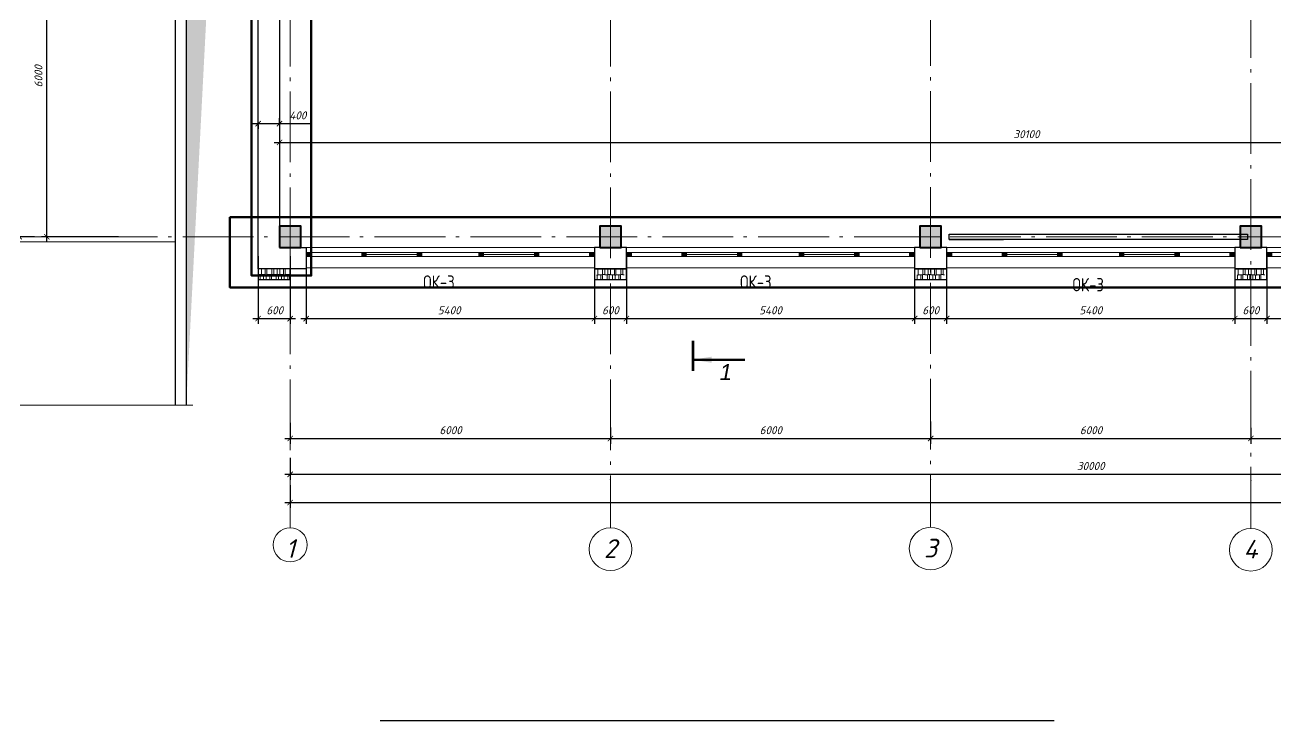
# Model space of a CAD drawing. Header units: millimetres. Extents: x -6419137 to 687965, y -598396 to 179722.
# Drawn here: x 171450 to 194889, y -1686 to 11350 of the extents above; entities that cross this region are included whole.
import ezdxf
from ezdxf.enums import TextEntityAlignment as Align

# ---------------------------------------------------------------- set-up
doc = ezdxf.new("R2010")
doc.units = ezdxf.units.MM
doc.header["$MEASUREMENT"] = 0
doc.linetypes.add('Double Dashed', pattern=[1797.222233, 1325, -211.666656, 63.333344, -197.222233])
doc.linetypes.add('штриховаяX2', pattern=[38.1, 25.4, -12.7])
for name, color, linetype in [('колонны', 7, 'Continuous'), ('Окна ArchiCAD', 7, 'Continuous'), ('оси', 7, 'Continuous'), ('размеры', 7, 'Continuous'), ('размеры внутр', 7, 'Continuous'), ('стены внутр', 7, 'Continuous'), ('стены наруж', 7, 'Continuous'), ('чертеж', 7, 'Continuous')]:
    doc.layers.add(name, color=color, linetype=linetype)
for name, color, linetype, lineweight in [('колонны_Ном._пера__94', 252, 'Continuous', 5), ('колонны_Ном._пера__99', 7, 'Continuous', 40), ('марки окон дверей_Ном._пера__96', 7, 'Continuous', 5), ('Окна ArchiCAD_Ном._пера__96', 7, 'Continuous', 5), ('оси_Ном._пера__96', 7, 'Continuous', 5), ('оси_Ном._пера__97', 7, 'Continuous', 20), ('разрезы_Ном._пера__100', 7, 'Continuous', 50), ('разрезы_Ном._пера__97', 7, 'Continuous', 20), ('чертеж_Ном._пера__91', 250, 'Continuous', 5), ('штриховка_Ном._пера__95', 251, 'Continuous', 5)]:
    doc.layers.add(name, color=color, linetype=linetype, lineweight=lineweight)
doc.layers.add('Конструкции', color=7, linetype='Continuous', lineweight=5, true_color=0x0000e6)
doc.styles.get("Standard").update_dxf_attribs({"font": 'isocpeui.ttf'})
doc.styles.add('СГЕНЕРИР_СТИЛЬ_2', font='gost_2_304-81_type.ttf')
doc.styles.add('СГЕНЕРИР_СТИЛЬ_3', font='CS_Gost2304.shx')
doc.styles.add('СГЕНЕРИР_СТИЛЬ_5', font='CS_Gost2304.shx')
doc.styles.add('СГЕНЕРИР_СТИЛЬ_7', font='ariali.ttf')
doc.dimstyles.get("Standard").update_dxf_attribs({"dimtxt": 150, "dimasz": 100, "dimexe": 100, "dimexo": 100, "dimgap": 80, "dimtad": 1, "dimtoh": 1, "dimdec": 0, "dimzin": 0, "dimdsep": 46, "dimtxsty": 'Standard', "dimblk": 'ARCHTICK', "dimblk2": 'ARCHTICK', "dimcen": 0.09, "dimdle": 100, "dimadec": 0, "dimazin": 0, "dimtfac": 1, "dimtdec": 0, "dimtofl": 0, "dimtmove": 0, "dimatfit": 3, "dimfxl": 1, "dimtolj": 1, "dimtzin": 0, "dimarcsym": 0})

# ---------------------------------------------------------------- blocks, each defined once
blk = doc.blocks.new('Окно 16_5')
at = {"layer": 'Окна ArchiCAD_Ном._пера__96', "linetype": 'Continuous'}
for points in [[(-2670, -43), (-2575, -43), (-2575, 27), (-2670, 27)], [(-1630, -43), (-1535, -43), (-1535, 27), (-1630, 27)], [(-591, -43), (-496, -43), (-496, 27), (-591, 27)], [(651, -43), (556, -43), (556, 27), (651, 27)], [(1690, -43), (1595, -43), (1595, 27), (1690, 27)], [(2730, 27), (2635, 27), (2635, -43), (2730, -43)]]:
    blk.add_hatch(color=140, dxfattribs=at).paths.add_polyline_path(points)
at = {"layer": 'Окна ArchiCAD_Ном._пера__96', "color": 140, "linetype": 'Continuous'}
for p, q in [((-2575, 125), (-2670, 125)), ((-2670, 125), (-2670, 90)), ((-2670, 90), (-2670, 55)), ((-2575, 27), (-2670, 27)), ((-2670, 27), (-2670, -8)), ((2635, 125), (-2575, 125)), ((-2575, -43), (-2575, 27)), ((2635, 27), (-2575, 27)), ((-1535, 27), (-1630, 27)), ((-1630, 27), (-1630, -8)), ((-496, 27), (-591, 27)), ((-591, 27), (-591, -8)), ((30, 125), (-65, 125)), ((125, 125), (30, 125)), ((556, 27), (651, 27)), ((651, 27), (651, -8)), ((1595, 27), (1690, 27)), ((1690, 27), (1690, -8)), ((2730, 125), (2635, 125)), ((2730, 27), (2635, 27)), ((2635, 27), (2635, -43)), ((2730, 125), (2730, 90)), ((2730, 90), (2730, 55)), ((2730, 27), (2730, -8)), ((-2670, -8), (-2670, -43)), ((-2670, -43), (-2575, -43)), ((-2575, -43), (2635, -43)), ((-1630, -8), (-1630, -43)), ((-1630, -43), (-1535, -43)), ((-1542, -8), (-578, -8)), ((-591, -8), (-591, -43)), ((-591, -43), (-496, -43)), ((651, -43), (556, -43)), ((640, -8), (1603, -8)), ((651, -8), (651, -43)), ((1690, -43), (1595, -43)), ((1690, -8), (1690, -43)), ((2635, -43), (2730, -43)), ((2730, -8), (2730, -43))]:
    blk.add_line(p, q, dxfattribs=at)
blk.add_lwpolyline([(-2670, 125), (2730, 125), (2730, -255), (-2670, -255)], close=True, dxfattribs=at)
blk.add_lwpolyline([(-2670, 125), (2730, 125), (2730, -255), (-2670, -255)], close=True, dxfattribs=at)
blk = doc.blocks.new('Стандартный маркер сетки')
at = {"layer": 'оси_Ном._пера__96', "linetype": 'Double Dashed'}
for p, q in [((900, 0), (0, 0)), ((900, 0), (17157, 0)), ((17157, 0), (18057, 0))]:
    blk.add_line(p, q, dxfattribs=at)
blk.add_point((17157, 0), dxfattribs=at)
blk.add_point((17157, 0), dxfattribs=at)
at = {"layer": 'оси_Ном._пера__97', "linetype": 'Continuous'}
blk.add_circle((18377, 0), 320, dxfattribs=at)
at = {"layer": 'оси_Ном._пера__96', "style": 'СГЕНЕРИР_СТИЛЬ_2'}
blk.add_attdef('AC_MarkerText_1', text='', height=350, rotation=90, dxfattribs=at).set_placement((18727, -87), align=Align.BOTTOM_LEFT)
blk = doc.blocks.new('Стандартный маркер сетки_2')
at = {"layer": 'оси_Ном._пера__96', "linetype": 'Double Dashed'}
blk.add_line((900, 0), (0, 0), dxfattribs=at)
at = {"layer": 'оси_Ном._пера__96', "linetype": 'Double Dashed', "lineweight": 5}
for p, q in [((900, 0), (17157, 0)), ((17157, 0), (18057, 0))]:
    blk.add_line(p, q, dxfattribs=at)
blk.add_point((17157, 0), dxfattribs=at)
blk.add_point((17157, 0), dxfattribs=at)
at = {"layer": 'оси_Ном._пера__97', "linetype": 'Continuous'}
blk.add_circle((18457, 0), 400, dxfattribs=at)
at = {"layer": 'оси_Ном._пера__96', "style": 'СГЕНЕРИР_СТИЛЬ_3'}
blk.add_attdef('AC_MarkerText_1', text='', height=350, rotation=90, dxfattribs=at).set_placement((18727, -122), align=Align.BOTTOM_LEFT)
blk = doc.blocks.new('Стандартный маркер сетки_3')
at = {"layer": 'оси_Ном._пера__96', "linetype": 'Double Dashed'}
for p, q in [((900, 0), (0, 0)), ((17157, 0), (18057, 0))]:
    blk.add_line(p, q, dxfattribs=at)
at = {"layer": 'оси_Ном._пера__96', "linetype": 'Double Dashed', "lineweight": 5}
blk.add_line((900, 0), (17157, 0), dxfattribs=at)
at = {"layer": 'оси_Ном._пера__96', "linetype": 'Double Dashed'}
blk.add_point((17157, 0), dxfattribs=at)
blk.add_point((17157, 0), dxfattribs=at)
at = {"layer": 'оси_Ном._пера__97', "linetype": 'Continuous'}
blk.add_circle((18457, 0), 400, dxfattribs=at)
at = {"layer": 'оси_Ном._пера__96', "style": 'СГЕНЕРИР_СТИЛЬ_3'}
blk.add_attdef('AC_MarkerText_1', text='', height=350, rotation=90, dxfattribs=at).set_placement((18727, -122), align=Align.BOTTOM_LEFT)
blk = doc.blocks.new('Стандартный маркер сетки_4')
at = {"layer": 'оси_Ном._пера__96', "linetype": 'Double Dashed', "lineweight": 5}
blk.add_line((-2864, 0), (17157, 0), dxfattribs=at)
at = {"layer": 'оси_Ном._пера__96', "linetype": 'Double Dashed'}
for p, q in [((900, 0), (0, 0)), ((17157, 0), (18057, 0))]:
    blk.add_line(p, q, dxfattribs=at)
blk.add_point((17157, 0), dxfattribs=at)
blk.add_point((17157, 0), dxfattribs=at)
at = {"layer": 'оси_Ном._пера__97', "linetype": 'Continuous'}
blk.add_circle((18457, 0), 400, dxfattribs=at)
at = {"layer": 'оси_Ном._пера__96', "style": 'СГЕНЕРИР_СТИЛЬ_3'}
blk.add_attdef('AC_MarkerText_1', text='', height=350, rotation=90, dxfattribs=at).set_placement((18727, -139), align=Align.BOTTOM_LEFT)
blk = doc.blocks.new('Стандартный маркер сетки_14')
at = {"layer": 'оси_Ном._пера__96', "linetype": 'Double Dashed'}
for p, q in [((900, 0), (76535, 0)), ((76535, 0), (77435, 0))]:
    blk.add_line(p, q, dxfattribs=at)
blk.add_point((76535, 0), dxfattribs=at)
blk.add_point((76535, 0), dxfattribs=at)
at = {"layer": 'оси_Ном._пера__96', "style": 'СГЕНЕРИР_СТИЛЬ_2'}
for tag, p in [('AC_MarkerText_1_1', (-244, 270)), ('AC_MarkerText_1_2', (77991, 270))]:
    blk.add_attdef(tag, text='', height=350, rotation=180, dxfattribs=at).set_placement(p, align=Align.BOTTOM_LEFT)
blk = doc.blocks.new('_ArchTick')
at = {"color": 0, "linetype": 'ByBlock', "const_width": 0.15}
blk.add_lwpolyline([(-0.5, -0.5), (0.5, 0.5)], dxfattribs=at)
blk = doc.blocks.new('*D374')
at = {"layer": 'Defpoints', "color": 0, "transparency": 16777216}
for p in [(176419, 2833), (244069, 2652), (244069, 2406)]:
    blk.add_point(p, dxfattribs=at)
at = {"layer": 'размеры', "color": 0, "lineweight": -2, "transparency": 16777216}
for p, q in [((176419, 2733), (176419, 2306)), ((176319, 2406), (244169, 2406)), ((244069, 2552), (244069, 2306))]:
    blk.add_line(p, q, dxfattribs=at)
at = {"layer": 'размеры', "color": 0, "lineweight": -2, "transparency": 16777216, "xscale": 100, "yscale": 100, "zscale": 100, "rotation": 180}
blk.add_blockref('_ArchTick', (176419, 2406), dxfattribs=at)
at = {"layer": 'размеры', "color": 0, "lineweight": -2, "transparency": 16777216, "xscale": 100, "yscale": 100, "zscale": 100}
blk.add_blockref('_ArchTick', (244069, 2406), dxfattribs=at)
at = {"layer": 'размеры', "color": 0, "transparency": 16777216, "insert": (210257, 2562), "char_height": 150, "attachment_point": 5}
blk.add_mtext('\\A1;67650', dxfattribs=at)
blk = doc.blocks.new('*D375')
at = {"layer": 'Defpoints', "color": 0, "transparency": 16777216}
for p in [(171535, 13385), (171857, 13385), (173303, 7385)]:
    blk.add_point(p, dxfattribs=at)
at = {"layer": 'размеры', "color": 0, "lineweight": -2, "transparency": 16777216}
for p, q in [((171635, 13385), (171957, 13385)), ((171857, 7285), (171857, 13485)), ((173203, 7385), (171757, 7385))]:
    blk.add_line(p, q, dxfattribs=at)
at = {"layer": 'размеры', "color": 0, "lineweight": -2, "transparency": 16777216, "xscale": 100, "yscale": 100, "zscale": 100}
for p, rotation in [((171857, 13385), 90), ((171857, 7385), 270)]:
    blk.add_blockref('_ArchTick', p, dxfattribs=dict(at, rotation=rotation))
at = {"layer": 'размеры', "color": 0, "transparency": 16777216, "insert": (171702, 10390), "char_height": 150, "attachment_point": 5, "rotation": 90}
blk.add_mtext('\\A1;6000', dxfattribs=at)
blk = doc.blocks.new('*D377')
at = {"layer": 'Defpoints', "color": 0, "transparency": 16777216}
for p in [(176419, 3999), (182419, 3914), (182419, 3606)]:
    blk.add_point(p, dxfattribs=at)
at = {"layer": 'размеры', "color": 0, "lineweight": -2, "transparency": 16777216}
for p, q in [((176419, 3899), (176419, 3506)), ((182419, 3814), (182419, 3506)), ((176319, 3606), (182519, 3606))]:
    blk.add_line(p, q, dxfattribs=at)
at = {"layer": 'размеры', "color": 0, "lineweight": -2, "transparency": 16777216, "xscale": 100, "yscale": 100, "zscale": 100, "rotation": 180}
blk.add_blockref('_ArchTick', (176419, 3606), dxfattribs=at)
at = {"layer": 'размеры', "color": 0, "lineweight": -2, "transparency": 16777216, "xscale": 100, "yscale": 100, "zscale": 100}
blk.add_blockref('_ArchTick', (182419, 3606), dxfattribs=at)
at = {"layer": 'размеры', "color": 0, "transparency": 16777216, "insert": (179424, 3761), "char_height": 150, "attachment_point": 5}
blk.add_mtext('\\A1;6000', dxfattribs=at)
blk = doc.blocks.new('*D378')
at = {"layer": 'Defpoints', "color": 0, "transparency": 16777216}
for p in [(188419, 4025), (182419, 3914), (188419, 3606)]:
    blk.add_point(p, dxfattribs=at)
at = {"layer": 'размеры', "color": 0, "lineweight": -2, "transparency": 16777216}
for p, q in [((182419, 3814), (182419, 3506)), ((188419, 3925), (188419, 3506)), ((182319, 3606), (188519, 3606))]:
    blk.add_line(p, q, dxfattribs=at)
at = {"layer": 'размеры', "color": 0, "lineweight": -2, "transparency": 16777216, "xscale": 100, "yscale": 100, "zscale": 100, "rotation": 180}
blk.add_blockref('_ArchTick', (182419, 3606), dxfattribs=at)
at = {"layer": 'размеры', "color": 0, "lineweight": -2, "transparency": 16777216, "xscale": 100, "yscale": 100, "zscale": 100}
blk.add_blockref('_ArchTick', (188419, 3606), dxfattribs=at)
at = {"layer": 'размеры', "color": 0, "transparency": 16777216, "insert": (185424, 3761), "char_height": 150, "attachment_point": 5}
blk.add_mtext('\\A1;6000', dxfattribs=at)
blk = doc.blocks.new('*D379')
at = {"layer": 'Defpoints', "color": 0, "transparency": 16777216}
for p in [(188419, 4025), (194419, 3904), (194419, 3606)]:
    blk.add_point(p, dxfattribs=at)
at = {"layer": 'размеры', "color": 0, "lineweight": -2, "transparency": 16777216}
for p, q in [((188419, 3925), (188419, 3506)), ((194419, 3804), (194419, 3506)), ((188319, 3606), (194519, 3606))]:
    blk.add_line(p, q, dxfattribs=at)
at = {"layer": 'размеры', "color": 0, "lineweight": -2, "transparency": 16777216, "xscale": 100, "yscale": 100, "zscale": 100, "rotation": 180}
blk.add_blockref('_ArchTick', (188419, 3606), dxfattribs=at)
at = {"layer": 'размеры', "color": 0, "lineweight": -2, "transparency": 16777216, "xscale": 100, "yscale": 100, "zscale": 100}
blk.add_blockref('_ArchTick', (194419, 3606), dxfattribs=at)
at = {"layer": 'размеры', "color": 0, "transparency": 16777216, "insert": (191424, 3761), "char_height": 150, "attachment_point": 5}
blk.add_mtext('\\A1;6000', dxfattribs=at)
blk = doc.blocks.new('*D380')
at = {"layer": 'Defpoints', "color": 0, "transparency": 16777216}
for p in [(194419, 3904), (200419, 3807), (200419, 3606)]:
    blk.add_point(p, dxfattribs=at)
at = {"layer": 'размеры', "color": 0, "lineweight": -2, "transparency": 16777216}
for p, q in [((194419, 3804), (194419, 3506)), ((194319, 3606), (200519, 3606)), ((200419, 3707), (200419, 3506))]:
    blk.add_line(p, q, dxfattribs=at)
at = {"layer": 'размеры', "color": 0, "lineweight": -2, "transparency": 16777216, "xscale": 100, "yscale": 100, "zscale": 100, "rotation": 180}
blk.add_blockref('_ArchTick', (194419, 3606), dxfattribs=at)
at = {"layer": 'размеры', "color": 0, "lineweight": -2, "transparency": 16777216, "xscale": 100, "yscale": 100, "zscale": 100}
blk.add_blockref('_ArchTick', (200419, 3606), dxfattribs=at)
at = {"layer": 'размеры', "color": 0, "transparency": 16777216, "insert": (197424, 3761), "char_height": 150, "attachment_point": 5}
blk.add_mtext('\\A1;6000', dxfattribs=at)
blk = doc.blocks.new('*D394')
at = {"layer": 'Defpoints', "color": 0, "transparency": 16777216}
for p in [(180841, 21785), (171341, 7385), (171730, 7385)]:
    blk.add_point(p, dxfattribs=at)
at = {"layer": 'размеры', "color": 0, "lineweight": -2, "transparency": 16777216}
for p, q in [((171341, 21885), (171341, 7285)), ((180741, 21785), (171241, 21785)), ((171630, 7385), (171241, 7385))]:
    blk.add_line(p, q, dxfattribs=at)
at = {"layer": 'размеры', "color": 0, "lineweight": -2, "transparency": 16777216, "xscale": 100, "yscale": 100, "zscale": 100}
for p, rotation in [((171341, 21785), 90), ((171341, 7385), 270)]:
    blk.add_blockref('_ArchTick', p, dxfattribs=dict(at, rotation=rotation))
at = {"layer": 'размеры', "color": 0, "transparency": 16777216, "insert": (171186, 14599), "char_height": 150, "attachment_point": 5, "rotation": 90}
blk.add_mtext('\\A1;14400', dxfattribs=at)
blk = doc.blocks.new('*D411')
at = {"layer": 'Defpoints', "color": 0, "transparency": 16777216}
for p in [(176219, 9651), (206319, 9354), (206319, 9151)]:
    blk.add_point(p, dxfattribs=at)
at = {"layer": 'размеры', "color": 0, "lineweight": -2, "transparency": 16777216}
for p, q in [((176219, 9551), (176219, 9051)), ((176119, 9151), (206419, 9151)), ((206319, 9254), (206319, 9051))]:
    blk.add_line(p, q, dxfattribs=at)
at = {"layer": 'размеры', "color": 0, "lineweight": -2, "transparency": 16777216, "xscale": 100, "yscale": 100, "zscale": 100, "rotation": 180}
blk.add_blockref('_ArchTick', (176219, 9151), dxfattribs=at)
at = {"layer": 'размеры', "color": 0, "lineweight": -2, "transparency": 16777216, "xscale": 100, "yscale": 100, "zscale": 100}
blk.add_blockref('_ArchTick', (206319, 9151), dxfattribs=at)
at = {"layer": 'размеры', "color": 0, "transparency": 16777216, "insert": (190215, 9306), "char_height": 150, "attachment_point": 5}
blk.add_mtext('\\A1;30100', dxfattribs=at)
blk = doc.blocks.new('*D423')
at = {"layer": 'Defpoints', "color": 0, "transparency": 16777216}
for p in [(175819, 7123), (176419, 7124), (176419, 5852)]:
    blk.add_point(p, dxfattribs=at)
at = {"layer": 'размеры', "color": 0, "lineweight": -2, "transparency": 16777216}
for p, q in [((175819, 7023), (175819, 5752)), ((176419, 7024), (176419, 5752)), ((175719, 5852), (176519, 5852))]:
    blk.add_line(p, q, dxfattribs=at)
at = {"layer": 'размеры', "color": 0, "lineweight": -2, "transparency": 16777216, "xscale": 100, "yscale": 100, "zscale": 100, "rotation": 180}
blk.add_blockref('_ArchTick', (175819, 5852), dxfattribs=at)
at = {"layer": 'размеры', "color": 0, "lineweight": -2, "transparency": 16777216, "xscale": 100, "yscale": 100, "zscale": 100}
blk.add_blockref('_ArchTick', (176419, 5852), dxfattribs=at)
at = {"layer": 'размеры', "color": 0, "transparency": 16777216, "insert": (176129, 6007), "char_height": 150, "attachment_point": 5}
blk.add_mtext('\\A1;600', dxfattribs=at)
blk = doc.blocks.new('*D424')
at = {"layer": 'Defpoints', "color": 0, "transparency": 16777216}
for p in [(182119, 7075), (176719, 6932), (182119, 5852)]:
    blk.add_point(p, dxfattribs=at)
at = {"layer": 'размеры', "color": 0, "lineweight": -2, "transparency": 16777216}
for p, q in [((176719, 6832), (176719, 5752)), ((182119, 6975), (182119, 5752)), ((176619, 5852), (182219, 5852))]:
    blk.add_line(p, q, dxfattribs=at)
at = {"layer": 'размеры', "color": 0, "lineweight": -2, "transparency": 16777216, "xscale": 100, "yscale": 100, "zscale": 100, "rotation": 180}
blk.add_blockref('_ArchTick', (176719, 5852), dxfattribs=at)
at = {"layer": 'размеры', "color": 0, "lineweight": -2, "transparency": 16777216, "xscale": 100, "yscale": 100, "zscale": 100}
blk.add_blockref('_ArchTick', (182119, 5852), dxfattribs=at)
at = {"layer": 'размеры', "color": 0, "transparency": 16777216, "insert": (179398, 6007), "char_height": 150, "attachment_point": 5}
blk.add_mtext('\\A1;5400', dxfattribs=at)
blk = doc.blocks.new('*D425')
at = {"layer": 'Defpoints', "color": 0, "transparency": 16777216}
for p in [(182719, 7075), (188119, 7013), (188119, 5852)]:
    blk.add_point(p, dxfattribs=at)
at = {"layer": 'размеры', "color": 0, "lineweight": -2, "transparency": 16777216}
for p, q in [((182719, 6975), (182719, 5752)), ((188119, 6913), (188119, 5752)), ((182619, 5852), (188219, 5852))]:
    blk.add_line(p, q, dxfattribs=at)
at = {"layer": 'размеры', "color": 0, "lineweight": -2, "transparency": 16777216, "xscale": 100, "yscale": 100, "zscale": 100, "rotation": 180}
blk.add_blockref('_ArchTick', (182719, 5852), dxfattribs=at)
at = {"layer": 'размеры', "color": 0, "lineweight": -2, "transparency": 16777216, "xscale": 100, "yscale": 100, "zscale": 100}
blk.add_blockref('_ArchTick', (188119, 5852), dxfattribs=at)
at = {"layer": 'размеры', "color": 0, "transparency": 16777216, "insert": (185419, 6007), "char_height": 150, "attachment_point": 5}
blk.add_mtext('\\A1;5400', dxfattribs=at)
blk = doc.blocks.new('Колонна_15_1', base_point=(22379, 71856))
at = {"layer": 'колонны_Ном._пера__94', "linetype": 'Continuous'}
blk.add_hatch(color=256, dxfattribs=at).paths.add_polyline_path([(22179, 71647), (22579, 71647), (22579, 72047), (22179, 72047)])
at = {"layer": 'колонны_Ном._пера__94', "color": 253, "lineweight": 5, "true_color": 0xa3a3a3}
for points in [[(22379, 72047), (22379, 71647)], [(22179, 71847), (22579, 71847)]]:
    blk.add_lwpolyline(points, dxfattribs=at)
at = {"layer": 'колонны_Ном._пера__99', "linetype": 'Continuous', "flags": 128}
blk.add_lwpolyline([(22179, 71647), (22579, 71647), (22579, 72047), (22179, 72047)], close=True, dxfattribs=at)
blk = doc.blocks.new('*D454')
at = {"layer": 'Defpoints', "color": 0, "transparency": 16777216}
for p in [(188719, 7075), (194119, 6684), (194119, 5852)]:
    blk.add_point(p, dxfattribs=at)
at = {"layer": 'размеры', "color": 0, "lineweight": -2, "transparency": 16777216}
for p, q in [((188719, 6975), (188719, 5752)), ((194119, 6584), (194119, 5752)), ((188619, 5852), (194219, 5852))]:
    blk.add_line(p, q, dxfattribs=at)
at = {"layer": 'размеры', "color": 0, "lineweight": -2, "transparency": 16777216, "xscale": 100, "yscale": 100, "zscale": 100, "rotation": 180}
blk.add_blockref('_ArchTick', (188719, 5852), dxfattribs=at)
at = {"layer": 'размеры', "color": 0, "lineweight": -2, "transparency": 16777216, "xscale": 100, "yscale": 100, "zscale": 100}
blk.add_blockref('_ArchTick', (194119, 5852), dxfattribs=at)
at = {"layer": 'размеры', "color": 0, "transparency": 16777216, "insert": (191419, 6007), "char_height": 150, "attachment_point": 5}
blk.add_mtext('\\A1;5400', dxfattribs=at)
blk = doc.blocks.new('*D455')
at = {"layer": 'Defpoints', "color": 0, "transparency": 16777216}
for p in [(200120, 6785), (194720, 6355), (200120, 5852)]:
    blk.add_point(p, dxfattribs=at)
at = {"layer": 'размеры', "color": 0, "lineweight": -2, "transparency": 16777216}
for p, q in [((200120, 6685), (200120, 5752)), ((194720, 6255), (194720, 5752)), ((194620, 5852), (200220, 5852))]:
    blk.add_line(p, q, dxfattribs=at)
at = {"layer": 'размеры', "color": 0, "lineweight": -2, "transparency": 16777216, "xscale": 100, "yscale": 100, "zscale": 100, "rotation": 180}
blk.add_blockref('_ArchTick', (194720, 5852), dxfattribs=at)
at = {"layer": 'размеры', "color": 0, "lineweight": -2, "transparency": 16777216, "xscale": 100, "yscale": 100, "zscale": 100}
blk.add_blockref('_ArchTick', (200120, 5852), dxfattribs=at)
at = {"layer": 'размеры', "color": 0, "transparency": 16777216, "insert": (197419, 6007), "char_height": 150, "attachment_point": 5}
blk.add_mtext('\\A1;5400', dxfattribs=at)
blk = doc.blocks.new('Связ001')
at = {"layer": 'чертеж', "color": 83, "linetype": 'Continuous', "true_color": 0x7dc93b}
blk.add_line((150, 0), (1209, 0), dxfattribs=at)
blk.add_lwpolyline([(150, 100), (5983, 100), (5983, 0), (150, 0), (150, 100)], dxfattribs=at)
blk = doc.blocks.new('*D505')
at = {"layer": 'Defpoints', "color": 0, "transparency": 16777216}
for p in [(182119, 7123), (182719, 7124), (182719, 5852)]:
    blk.add_point(p, dxfattribs=at)
at = {"layer": 'размеры', "color": 0, "lineweight": -2, "transparency": 16777216}
for p, q in [((182119, 7023), (182119, 5752)), ((182719, 7024), (182719, 5752)), ((182019, 5852), (182819, 5852))]:
    blk.add_line(p, q, dxfattribs=at)
at = {"layer": 'размеры', "color": 0, "lineweight": -2, "transparency": 16777216, "xscale": 100, "yscale": 100, "zscale": 100, "rotation": 180}
blk.add_blockref('_ArchTick', (182119, 5852), dxfattribs=at)
at = {"layer": 'размеры', "color": 0, "lineweight": -2, "transparency": 16777216, "xscale": 100, "yscale": 100, "zscale": 100}
blk.add_blockref('_ArchTick', (182719, 5852), dxfattribs=at)
at = {"layer": 'размеры', "color": 0, "transparency": 16777216, "insert": (182419, 6007), "char_height": 150, "attachment_point": 5}
blk.add_mtext('\\A1;600', dxfattribs=at)
blk = doc.blocks.new('*D506')
at = {"layer": 'Defpoints', "color": 0, "transparency": 16777216}
for p in [(188119, 7123), (188719, 7124), (188719, 5852)]:
    blk.add_point(p, dxfattribs=at)
at = {"layer": 'размеры', "color": 0, "lineweight": -2, "transparency": 16777216}
for p, q in [((188119, 7023), (188119, 5752)), ((188719, 7024), (188719, 5752)), ((188019, 5852), (188819, 5852))]:
    blk.add_line(p, q, dxfattribs=at)
at = {"layer": 'размеры', "color": 0, "lineweight": -2, "transparency": 16777216, "xscale": 100, "yscale": 100, "zscale": 100, "rotation": 180}
blk.add_blockref('_ArchTick', (188119, 5852), dxfattribs=at)
at = {"layer": 'размеры', "color": 0, "lineweight": -2, "transparency": 16777216, "xscale": 100, "yscale": 100, "zscale": 100}
blk.add_blockref('_ArchTick', (188719, 5852), dxfattribs=at)
at = {"layer": 'размеры', "color": 0, "transparency": 16777216, "insert": (188419, 6007), "char_height": 150, "attachment_point": 5}
blk.add_mtext('\\A1;600', dxfattribs=at)
blk = doc.blocks.new('*D507')
at = {"layer": 'Defpoints', "color": 0, "transparency": 16777216}
for p in [(194119, 7123), (194720, 7124), (194720, 5852)]:
    blk.add_point(p, dxfattribs=at)
at = {"layer": 'размеры', "color": 0, "lineweight": -2, "transparency": 16777216}
for p, q in [((194119, 7023), (194119, 5752)), ((194720, 7024), (194720, 5752)), ((194019, 5852), (194820, 5852))]:
    blk.add_line(p, q, dxfattribs=at)
at = {"layer": 'размеры', "color": 0, "lineweight": -2, "transparency": 16777216, "xscale": 100, "yscale": 100, "zscale": 100, "rotation": 180}
blk.add_blockref('_ArchTick', (194119, 5852), dxfattribs=at)
at = {"layer": 'размеры', "color": 0, "lineweight": -2, "transparency": 16777216, "xscale": 100, "yscale": 100, "zscale": 100}
blk.add_blockref('_ArchTick', (194720, 5852), dxfattribs=at)
at = {"layer": 'размеры', "color": 0, "transparency": 16777216, "insert": (194419, 6007), "char_height": 150, "attachment_point": 5}
blk.add_mtext('\\A1;600', dxfattribs=at)
blk = doc.blocks.new('*D524')
at = {"layer": 'Defpoints', "color": 0, "transparency": 16777216}
for p in [(175819, 9579), (176219, 9503), (176219, 9384)]:
    blk.add_point(p, dxfattribs=at)
at = {"layer": 'размеры', "color": 0, "lineweight": -2, "transparency": 16777216}
for p, q in [((175719, 9503), (176219, 9503)), ((175819, 9479), (175819, 9403)), ((176219, 9484), (176219, 9603)), ((176219, 9503), (176805, 9503))]:
    blk.add_line(p, q, dxfattribs=at)
at = {"layer": 'размеры', "color": 0, "lineweight": -2, "transparency": 16777216, "xscale": 100, "yscale": 100, "zscale": 100, "rotation": 180}
blk.add_blockref('_ArchTick', (175819, 9503), dxfattribs=at)
at = {"layer": 'размеры', "color": 0, "lineweight": -2, "transparency": 16777216, "xscale": 100, "yscale": 100, "zscale": 100}
blk.add_blockref('_ArchTick', (176219, 9503), dxfattribs=at)
at = {"layer": 'размеры', "color": 0, "transparency": 16777216, "insert": (176562, 9658), "char_height": 150, "attachment_point": 5}
blk.add_mtext('\\A1;400', dxfattribs=at)
blk = doc.blocks.new('*D537')
at = {"layer": 'Defpoints', "color": 0, "transparency": 16777216}
for p in [(176419, 3341), (206419, 3262), (206419, 2935)]:
    blk.add_point(p, dxfattribs=at)
at = {"layer": 'размеры', "color": 0, "lineweight": -2, "transparency": 16777216}
for p, q in [((176419, 3241), (176419, 2835)), ((206419, 3162), (206419, 2835)), ((176319, 2935), (206519, 2935))]:
    blk.add_line(p, q, dxfattribs=at)
at = {"layer": 'размеры', "color": 0, "lineweight": -2, "transparency": 16777216, "xscale": 100, "yscale": 100, "zscale": 100, "rotation": 180}
blk.add_blockref('_ArchTick', (176419, 2935), dxfattribs=at)
at = {"layer": 'размеры', "color": 0, "lineweight": -2, "transparency": 16777216, "xscale": 100, "yscale": 100, "zscale": 100}
blk.add_blockref('_ArchTick', (206419, 2935), dxfattribs=at)
at = {"layer": 'размеры', "color": 0, "transparency": 16777216, "insert": (191419, 3090), "char_height": 150, "attachment_point": 5}
blk.add_mtext('\\A1;30000', dxfattribs=at)
blk = doc.blocks.new('A$C28FD1EF7')
at = {"layer": 'разрезы_Ном._пера__100', "linetype": 'Continuous', "const_width": 50}
blk.add_lwpolyline([(-37660, -12226), (-37660, -12799)], dxfattribs=at)
at = {"layer": 'разрезы_Ном._пера__97', "insert": (-36926, -12815), "char_height": 300, "attachment_point": 6, "style": 'СГЕНЕРИР_СТИЛЬ_7'}
blk.add_mtext('1', dxfattribs=at)
at = {"layer": 'разрезы_Ном._пера__100', "linetype": 'Continuous', "lineweight": 9}
blk.add_leader([(-37660, -12585), (-36687, -12585)], dimstyle='Standard', override={"dimasz": 350, "dimgap": 80, "dimtad": 0}, dxfattribs=at)

msp = doc.modelspace()

# ---------------------------------------------------------------- hatches: boundary and pattern name
at = {"layer": 'размеры внутр', "true_color": 0xd3d2db}
h = msp.add_hatch(color=254, dxfattribs=at)
h.dxf.hatch_style = 1
h.paths.add_polyline_path([(175818.9, 13185.1), (174466.1, 13186.6), (174466.1, 8732.6), (174470, 4219.6), (174909.7, 12700.7)])
at = {"layer": 'штриховка_Ном._пера__95'}
h = msp.add_hatch(dxfattribs=at)
h.set_pattern_fill('AR-RSHKE', color=256, scale=10, style=0)
h.set_pattern_definition([(0, (338717.56, 9915.18), (255, 120), [60, -50, 70, -30, 90, -40]), (0, (338777.56, 9920.18), (255, 120), [50, -190, 40, -60]), (0, (338897.56, 9907.68), (255, 120), [30, -310]), (90, (338717.56, 9915.18), (-85, 120), [115, -365]), (90, (338777.56, 9915.18), (-85, 120), [112.5, -367.5]), (90, (338827.56, 9915.18), (-85, 120), [105, -375]), (90, (338897.56, 9907.68), (-85, 120), [115, -365]), (90, (338927.56, 9907.68), (-85, 120), [115, -365]), (90, (339017.56, 9915.18), (-85, 120), [110, -370])])
h.paths.add_polyline_path([(176216.4, 6785.1), (175838.9, 6785.1), (175838.9, 6585.1), (176216.4, 6585.1)])
h.paths.add_polyline_path([(176419.2, 6785.1), (176216.4, 6785.1), (176216.4, 6585.1), (176419.2, 6585.1)])
h = msp.add_hatch(dxfattribs=at)
h.set_pattern_fill('AR-RSHKE', color=256, scale=10, style=0)
h.set_pattern_definition([(0, (344917.97, 9913.09), (255, 120), [60, -50, 70, -30, 90, -40]), (0, (344977.97, 9918.09), (255, 120), [50, -190, 40, -60]), (0, (345097.97, 9905.59), (255, 120), [30, -310]), (90, (344917.97, 9913.09), (-85, 120), [115, -365]), (90, (344977.97, 9913.09), (-85, 120), [112.5, -367.5]), (90, (345027.97, 9913.09), (-85, 120), [105, -375]), (90, (345097.97, 9905.59), (-85, 120), [115, -365]), (90, (345127.97, 9905.59), (-85, 120), [115, -365]), (90, (345217.97, 9913.09), (-85, 120), [110, -370])])
h.paths.add_polyline_path([(182416.8, 6783), (182159.2, 6783), (182159.2, 6585.1), (182416.8, 6585.1)])
h.paths.add_polyline_path([(182679.2, 6783), (182416.8, 6783), (182416.8, 6585.1), (182679.2, 6585.1)])
h = msp.add_hatch(dxfattribs=at)
h.set_pattern_fill('AR-RSHKE', color=256, scale=10, style=0)
h.set_pattern_definition([(0, (350917.97, 9913.09), (255, 120), [60, -50, 70, -30, 90, -40]), (0, (350977.97, 9918.09), (255, 120), [50, -190, 40, -60]), (0, (351097.97, 9905.59), (255, 120), [30, -310]), (90, (350917.97, 9913.09), (-85, 120), [115, -365]), (90, (350977.97, 9913.09), (-85, 120), [112.5, -367.5]), (90, (351027.97, 9913.09), (-85, 120), [105, -375]), (90, (351097.97, 9905.59), (-85, 120), [115, -365]), (90, (351127.97, 9905.59), (-85, 120), [115, -365]), (90, (351217.97, 9913.09), (-85, 120), [110, -370])])
h.paths.add_polyline_path([(188416.8, 6783), (188159.2, 6783), (188159.2, 6585.1), (188416.8, 6585.1)])
h.paths.add_polyline_path([(188679.2, 6783), (188416.8, 6783), (188416.8, 6585.1), (188679.2, 6585.1)])
h = msp.add_hatch(dxfattribs=at)
h.set_pattern_fill('AR-RSHKE', color=256, scale=10, style=0)
h.set_pattern_definition([(0, (356918.26, 9913.09), (255, 120), [60, -50, 70, -30, 90, -40]), (0, (356978.26, 9918.09), (255, 120), [50, -190, 40, -60]), (0, (357098.26, 9905.59), (255, 120), [30, -310]), (90, (356918.26, 9913.09), (-85, 120), [115, -365]), (90, (356978.26, 9913.09), (-85, 120), [112.5, -367.5]), (90, (357028.26, 9913.09), (-85, 120), [105, -375]), (90, (357098.26, 9905.59), (-85, 120), [115, -365]), (90, (357128.26, 9905.59), (-85, 120), [115, -365]), (90, (357218.26, 9913.09), (-85, 120), [110, -370])])
h.paths.add_polyline_path([(194417.1, 6783), (194159.5, 6783), (194159.5, 6585.1), (194417.1, 6585.1)])
h.paths.add_polyline_path([(194679.5, 6783), (194417.1, 6783), (194417.1, 6585.1), (194679.5, 6585.1)])

# ---------------------------------------------------------------- linework, layer by layer
at = {"layer": 'Defpoints', "color": 8, "linetype": 'штриховаяX2', "lineweight": 5, "ltscale": 5, "true_color": 0x737373, "const_width": 0.5}
msp.add_lwpolyline([(176618.9, 7585.1), (206218.9, 7585.1), (206218.9, 7185.1), (176618.9, 7185.1)], close=True, dxfattribs=at)
at = {"layer": 'размеры', "lineweight": 30}
msp.add_lwpolyline([(190735.1, -1685.5), (178102.4, -1685.5)], dxfattribs=at)
at = {"layer": 'размеры внутр', "lineweight": 0}
msp.add_line((163230, 4231.2), (174594.7, 4231.2), dxfattribs=at)
at = {"layer": 'стены внутр', "lineweight": 30}
msp.add_lwpolyline([(174268.5, 4231.2), (174267, 13385.1), (175818.9, 13385.1), (175818.9, 13185.1), (174467, 13185.1), (174468.5, 4231.2)], dxfattribs=at)
at = {"layer": 'стены наруж', "lineweight": 30}
for points in [[(175818.9, 6785.1), (175818.9, 13724.8), (176218.9, 13724.8), (176218.9, 7185.1), (176719.2, 7185.1), (176719.2, 6785.1)], [(182719.3, 7185.1), (182119.1, 7185.1), (182119.1, 6785.1), (182719.3, 6785.1)], [(188719.3, 7185.1), (188119.1, 7185.1), (188119.1, 6785.1), (188719.3, 6785.1)], [(194719.6, 7185.1), (194119.3, 7185.1), (194119.3, 6785.1), (194719.6, 6785.1)], [(176419.2, 6585.1), (176419.2, 6785.1), (175818.9, 6785.1), (175818.9, 6585.1)], [(182719.3, 6585.1), (182719.3, 6783), (182119.1, 6783), (182119.1, 6585.1)], [(188719.3, 6585.1), (188719.3, 6783), (188119.1, 6783), (188119.1, 6585.1)], [(194719.6, 6585.1), (194719.6, 6783), (194119.3, 6783), (194119.3, 6585.1)]]:
    msp.add_lwpolyline(points, close=True, dxfattribs=at)
at = {"layer": 'чертеж_Ном._пера__91', "color": 1, "lineweight": 53}
for points in [[(175694.2, 21182.5), (176813.9, 21182.5), (176813.9, 6657.2), (175694.2, 6657.2)], [(175290.8, 7753), (207267.8, 7753), (207267.8, 6434.1), (175290.8, 6434.1)]]:
    msp.add_lwpolyline(points, close=True, dxfattribs=at)
at = {"layer": 'штриховка_Ном._пера__95', "color": 8, "lineweight": 5}
msp.add_lwpolyline([(174268.5, 7291.2), (170755.3, 7291.2, 0.4142136), (169255.3, 5791.2), (169255.3, 4231.2)], format="xyb", dxfattribs=at)

# ---------------------------------------------------------------- block references
at = {"layer": 'колонны'}
for p in [(176418.9, 7394), (182418.9, 7394), (188418.9, 7394), (194418.9, 7394)]:
    msp.add_blockref('Колонна_15_1', p, dxfattribs=at)
at = {"layer": 'Конструкции', "linetype": 'Continuous', "xscale": 0.9584354169361498, "zscale": 1000}
msp.add_blockref('Связ001', (188624.1, 7335.1), dxfattribs=at)
at = {"layer": 'Окна ArchiCAD', "color": 44, "linetype": 'Continuous', "lineweight": 35, "xscale": -1, "zscale": 1000}
for p in [(179449.2, 7060.1), (185449.3, 7060.1), (191449.3, 7060.1), (197449.6, 7060.1)]:
    msp.add_blockref('Окно 16_5', p, dxfattribs=at)
at = {"layer": 'оси', "color": 251, "linetype": 'Continuous', "lineweight": 13}
ref = msp.add_blockref('Стандартный маркер сетки_4', (194419.2, 19979.2), dxfattribs=dict(at, zscale=1000, rotation=270))
ref.add_attrib('AC_MarkerText_1', '4', dxfattribs={"color": 7, "linetype": 'Continuous', "lineweight": 13, "height": 350, "rotation": 360}).set_placement((194280, 1252.1), align=Align.BOTTOM_LEFT)
at = {"layer": 'оси'}
ref = msp.add_blockref('Стандартный маркер сетки', (176419.2, 19990.5), dxfattribs=dict(at, zscale=1000, rotation=270))
ref.add_attrib('AC_MarkerText_1', '1', dxfattribs={"color": 7, "linetype": 'Continuous', "lineweight": 13, "height": 350, "rotation": 360}).set_placement((176332.7, 1263.4), align=Align.BOTTOM_LEFT)
ref = msp.add_blockref('Стандартный маркер сетки_2', (182419.2, 19990.5), dxfattribs=dict(at, zscale=1000, rotation=270))
ref.add_attrib('AC_MarkerText_1', '2', dxfattribs={"color": 7, "linetype": 'Continuous', "lineweight": 13, "height": 350, "rotation": 360}).set_placement((182297, 1263.4), align=Align.BOTTOM_LEFT)
ref = msp.add_blockref('Стандартный маркер сетки_3', (188419.2, 19999.6), dxfattribs=dict(at, zscale=1000, rotation=270))
ref.add_attrib('AC_MarkerText_1', '3', dxfattribs={"color": 7, "linetype": 'Continuous', "lineweight": 13, "height": 350, "rotation": 360}).set_placement((188297, 1272.5), align=Align.BOTTOM_LEFT)
at = {"layer": 'оси', "color": 251, "linetype": 'Continuous', "lineweight": 0, "zscale": 1000, "rotation": 180}
msp.add_blockref('Стандартный маркер сетки_14', (248520.2, 7385.1), dxfattribs=at)
at = {"layer": 'разрезы_Ном._пера__100'}
msp.add_blockref('A$C28FD1EF7', (221624.4, 17666), dxfattribs=at)

# ---------------------------------------------------------------- texts
at = {"layer": 'марки окон дверей_Ном._пера__96', "style": 'СГЕНЕРИР_СТИЛЬ_5'}
for p in [(178910.5, 6411.2), (184848.1, 6411.2), (191075.6, 6361.7)]:
    msp.add_text('ОК-3', height=250, dxfattribs=at).set_placement(p)

# ---------------------------------------------------------------- dimensions: what is measured, and where the dimension line sits
at = {"layer": 'размеры'}
for base, p1, p2, angle, picture, middle in [((171340.9, 7385.1), (180841.5, 21785.1), (171729.8, 7385.1), 270, '*D394', (171340.9, 14599.3)), ((171856.8, 13385.1), (173302.7, 7385.1), (171535.3, 13385.1), 90, '*D375', (171856.8, 10389.8))]:
    dim = msp.add_linear_dim(base=base, p1=p1, p2=p2, angle=angle, dimstyle='Standard', dxfattribs=at)
    dim.commit()
    dim.dimension.update_dxf_attribs({"geometry": picture, "text_midpoint": middle, "dimtype": 160})
for base, p1, p2, picture, middle in [((176218.9, 9503), (175818.9, 9579.5), (176218.9, 9384.1), '*D524', (176561.9, 9503)), ((206319.2, 9150.8), (176219.4, 9651), (206319.2, 9354.2), '*D411', (190214.6, 9150.8)), ((176419.2, 5852.2), (175818.9, 7122.7), (176419.2, 7123.7), '*D423', (176129.1, 5852.2)), ((182119.1, 5852.2), (176719.2, 6931.7), (182119.1, 7075.1), '*D424', (179397.8, 5852.2)), ((182719.3, 5852.2), (182119.1, 7122.7), (182719.3, 7123.7), '*D505', (182419.2, 5852.2)), ((188119.3, 5852.2), (182719.3, 7075.1), (188119.3, 7012.6), '*D425', (185419.2, 5852.2)), ((188719.3, 5852.2), (188119.1, 7122.7), (188719.3, 7123.7), '*D506', (188419.2, 5852.2)), ((194119.3, 5852.2), (188719.3, 7075.1), (194119.3, 6684), '*D454', (191419.2, 5852.2)), ((194719.6, 5852.2), (194119.3, 7122.7), (194719.6, 7123.7), '*D507', (194419.5, 5852.2)), ((200119.6, 5852.2), (194719.6, 6354.7), (200119.6, 6785.1), '*D455', (197419.2, 5852.2)), ((182419.2, 3606.2), (176419.2, 3999.2), (182419.2, 3914.5), '*D377', (179423.9, 3606.2)), ((188419.2, 3606.2), (182419.2, 3914.5), (188419.2, 4024.9), '*D378', (185423.9, 3606.2)), ((194419.2, 3606.2), (188419.2, 4024.9), (194419.2, 3903.6), '*D379', (191423.9, 3606.2)), ((200419.2, 3606.2), (194419.2, 3903.6), (200419.2, 3807), '*D380', (197423.9, 3606.2)), ((206419.2, 2934.9), (176419.2, 3340.6), (206419.2, 3262.2), '*D537', (191419.2, 2934.9)), ((244069.2, 2406.2), (176419.2, 2833.1), (244069.2, 2651.9), '*D374', (210257.1, 2406.2))]:
    dim = msp.add_linear_dim(base=base, p1=p1, p2=p2, dimstyle='Standard', dxfattribs=at)
    dim.commit()
    dim.dimension.update_dxf_attribs({"geometry": picture, "text_midpoint": middle, "dimtype": 160})

doc.saveas('drawing.dxf')
